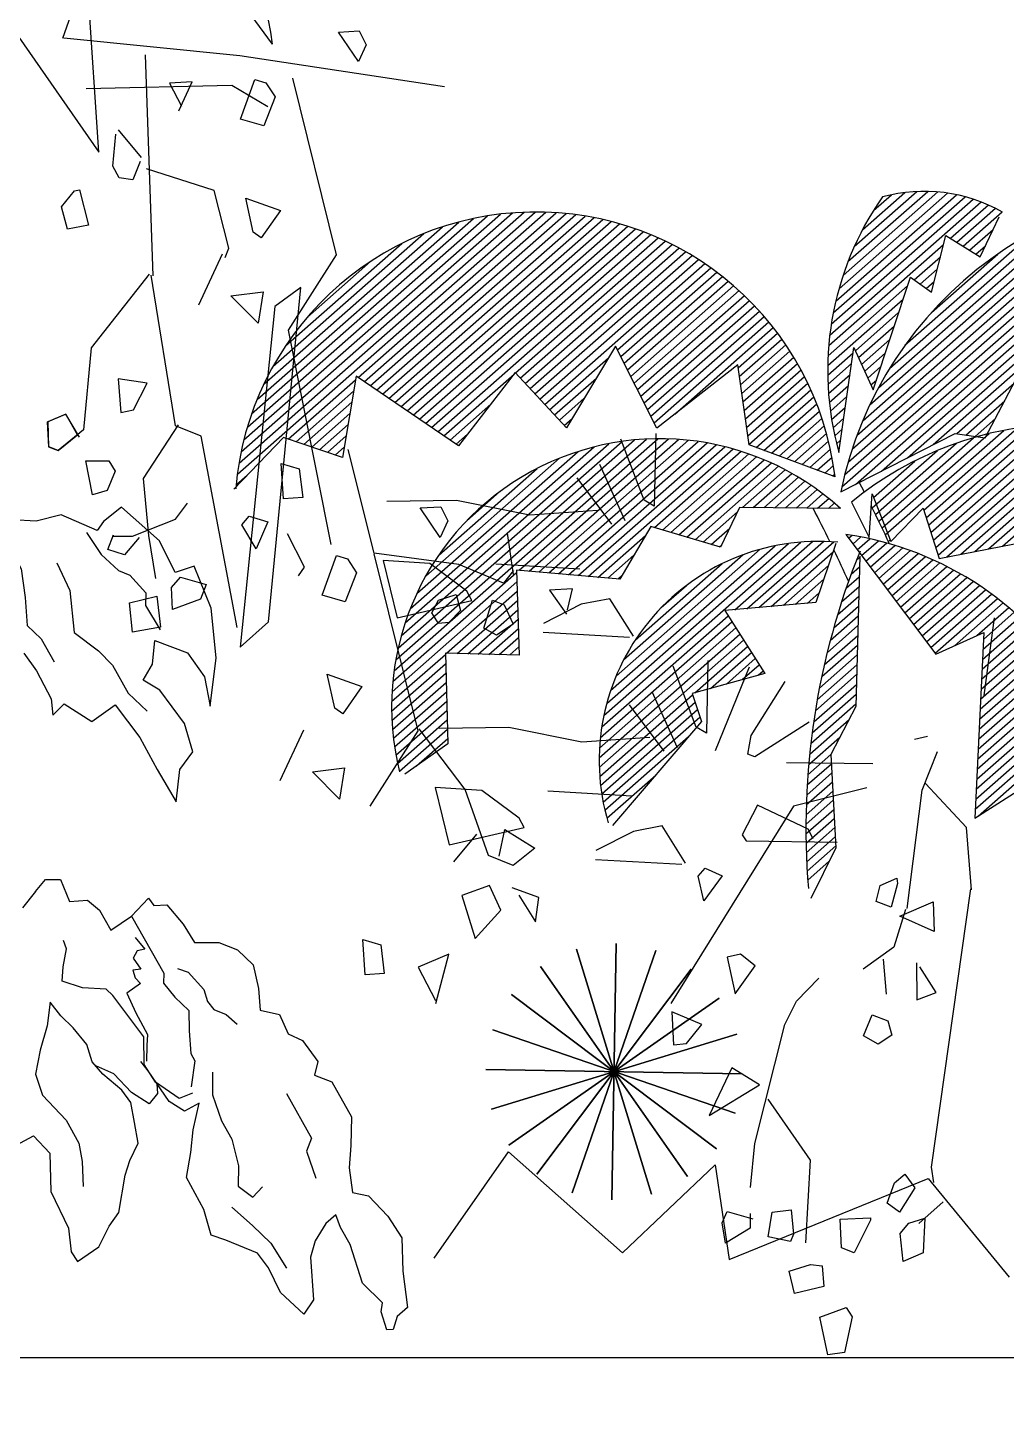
# Model space of a CAD drawing. Header units: millimetres. Extents: x 118878 to 201916, y 10986 to 20993.
# Drawn here: x 184512.9 to 184565.4, y 13839.6 to 13914.4 of the extents above; entities that cross this region are included whole.
import ezdxf

# ---------------------------------------------------------------- set-up
doc = ezdxf.new("R2010")
doc.units = ezdxf.units.MM
doc.header["$LTSCALE"] = 100
for name, color, linetype in [('0-DARPUSH', 213, 'Continuous'), ('3', 3, 'Continuous'), ('HA', 1, 'Continuous'), ('TREE', 83, 'Continuous')]:
    doc.layers.add(name, color=color, linetype=linetype)
doc.styles.add('QCADDimTextStyle', font='txt')
doc.dimstyles.new('QCADDimStyle', dxfattribs={"dimtxt": 20, "dimasz": 10, "dimexe": 0, "dimexo": 0, "dimgap": 5, "dimtad": 0, "dimtoh": 1, "dimdec": 0, "dimzin": 0, "dimdsep": 46, "dimtxsty": 'QCADDimTextStyle', "dimcen": 0.09, "dimclrt": 2, "dimadec": 0, "dimazin": 0, "dimtfac": 1, "dimtdec": 4, "dimtofl": 0, "dimtmove": 2, "dimatfit": 3, "dimfxl": 1, "dimtolj": 1, "dimtzin": 0, "dimarcsym": 0})

# ---------------------------------------------------------------- blocks, each defined once
blk = doc.blocks.new('*X84')
at = {"color": 0}
for p, q in [((8148, 2250.73), (8314.74, 2417.47)), ((8161.07, 2258.49), (8320.67, 2418.1)), ((8174.13, 2266.26), (8326.42, 2418.55)), ((8233.35, 2320.17), (8332, 2418.82)), ((8236.47, 2317.98), (8337.42, 2418.94)), ((8239.58, 2315.8), (8342.7, 2418.91)), ((8242.7, 2313.61), (8347.84, 2418.75)), ((8245.82, 2311.43), (8352.86, 2418.47)), ((8248.94, 2309.24), (8357.77, 2418.07)), ((8252.06, 2307.06), (8362.56, 2417.56)), ((8140.87, 2248.91), (8308.58, 2416.62)), ((8141.96, 2255.3), (8302.19, 2415.53)), ((8143.33, 2261.97), (8295.53, 2414.16)), ((8145.01, 2268.96), (8288.54, 2412.48)), ((8147.08, 2276.33), (8281.16, 2410.41)), ((8255.18, 2304.87), (8367.25, 2416.95)), ((8258.3, 2302.69), (8371.85, 2416.24)), ((8304.16, 2343.25), (8376.35, 2415.44)), ((8305.87, 2339.66), (8380.77, 2414.55)), ((8307.58, 2336.07), (8385.1, 2413.58)), ((8309.29, 2332.47), (8389.35, 2412.53)), ((8311, 2328.88), (8393.52, 2411.4)), ((8312.71, 2325.29), (8397.62, 2410.2)), ((8149.63, 2284.18), (8273.32, 2407.86)), ((8152.77, 2292.63), (8264.87, 2404.72)), ((8356.06, 2363.33), (8401.65, 2408.92)), ((8357.3, 2359.27), (8405.61, 2407.57)), ((8358.55, 2355.21), (8409.5, 2406.16)), ((8359.79, 2351.15), (8413.32, 2404.68)), ((8361.04, 2347.09), (8417.08, 2403.13)), ((8156.74, 2301.89), (8255.6, 2400.75)), ((8161.9, 2312.36), (8245.13, 2395.59)), ((8362.28, 2343.03), (8420.78, 2401.53)), ((8363.52, 2338.97), (8424.41, 2399.86)), ((8364.77, 2334.91), (8427.99, 2398.14)), ((8366.01, 2330.86), (8431.51, 2396.35)), ((8169.15, 2324.91), (8232.58, 2388.34)), ((8367.26, 2326.8), (8434.97, 2394.51)), ((8368.5, 2322.74), (8438.37, 2392.61)), ((8369.74, 2318.68), (8441.72, 2390.66)), ((8370.99, 2314.62), (8445.02, 2388.65)), ((8372.23, 2310.56), (8448.26, 2386.59)), ((8373.48, 2306.5), (8451.45, 2384.47)), ((8374.72, 2302.44), (8454.58, 2382.3)), ((8181.9, 2342.97), (8214.53, 2375.59)), ((8375.96, 2298.38), (8457.67, 2380.09)), ((8377.21, 2294.32), (8460.7, 2377.82)), ((8378.45, 2290.26), (8463.68, 2375.49)), ((8379.7, 2286.2), (8466.61, 2373.12)), ((8380.94, 2282.14), (8469.5, 2370.7)), ((8382.18, 2278.08), (8472.33, 2368.23)), ((8314.42, 2321.69), (8354.56, 2361.83)), ((8427.44, 2318.04), (8475.11, 2365.71)), ((8428.19, 2313.48), (8477.84, 2363.13)), ((8428.93, 2308.92), (8480.52, 2360.51)), ((8316.13, 2318.1), (8352.19, 2354.16)), ((8429.68, 2304.37), (8483.15, 2357.84)), ((8430.43, 2299.81), (8485.74, 2355.12)), ((8431.17, 2295.25), (8488.27, 2352.35)), ((8317.84, 2314.51), (8349.82, 2346.48)), ((8431.92, 2290.7), (8490.75, 2349.53)), ((8432.67, 2286.14), (8493.19, 2346.66)), ((8261.42, 2300.51), (8298.23, 2337.32)), ((8319.55, 2310.91), (8347.45, 2338.81)), ((8433.41, 2281.58), (8495.57, 2343.74)), ((8434.16, 2277.03), (8497.9, 2340.77)), ((8434.91, 2272.47), (8500.18, 2337.75)), ((8321.26, 2307.32), (8345.08, 2331.14)), ((8467.81, 2300.07), (8502.41, 2334.67)), ((8469.29, 2296.25), (8504.59, 2331.55)), ((8264.53, 2298.32), (8293.2, 2326.98)), ((8322.97, 2303.73), (8342.71, 2323.46)), ((8470.78, 2292.43), (8506.72, 2328.37)), ((8472.26, 2288.61), (8508.79, 2325.14)), ((8187.2, 2274.02), (8231.63, 2318.44)), ((8267.65, 2296.14), (8288.17, 2316.65)), ((8324.68, 2300.13), (8340.34, 2315.79)), ((8473.75, 2284.8), (8510.81, 2321.86)), ((8475.23, 2280.98), (8512.78, 2318.52)), ((8476.72, 2277.16), (8514.69, 2315.13)), ((8199.04, 2280.56), (8227.32, 2308.84)), ((8326.39, 2296.54), (8337.97, 2308.12)), ((8383.43, 2274.03), (8422.15, 2312.74)), ((8478.2, 2273.34), (8516.54, 2311.68)), ((8479.68, 2269.52), (8518.34, 2308.17)), ((8270.77, 2293.95), (8283.14, 2306.32)), ((8481.17, 2265.7), (8520.08, 2304.61)), ((8482.65, 2261.88), (8521.76, 2300.99)), ((8203.91, 2280.12), (8223.02, 2299.23)), ((8273.89, 2291.77), (8278.1, 2295.98)), ((8328.1, 2292.95), (8335.6, 2300.44)), ((8384.67, 2269.97), (8413.74, 2299.03)), ((8435.65, 2267.91), (8465.36, 2297.62)), ((8484.14, 2258.06), (8523.38, 2297.3)), ((8513.82, 2282.44), (8524.94, 2293.56)), ((8208.77, 2279.68), (8218.71, 2289.62)), ((8329.81, 2289.35), (8333.23, 2292.77)), ((8436.4, 2263.36), (8462.18, 2289.14)), ((8515.4, 2278.72), (8526.43, 2289.75)), ((8213.63, 2279.23), (8214.41, 2280.02)), ((8385.92, 2265.91), (8405.33, 2285.32)), ((8437.15, 2258.8), (8459, 2280.66)), ((8485.62, 2254.24), (8511.52, 2280.14)), ((8516.98, 2275), (8527.86, 2285.88)), ((8518.56, 2271.27), (8529.22, 2281.93)), ((8387.16, 2261.85), (8396.92, 2271.61)), ((8437.89, 2254.24), (8455.82, 2272.17)), ((8487.11, 2250.42), (8509.64, 2272.95)), ((8520.14, 2267.55), (8530.51, 2277.92)), ((8521.72, 2263.83), (8531.73, 2273.84)), ((8488.59, 2246.6), (8507.76, 2265.77)), ((8523.3, 2260.11), (8532.88, 2269.68)), ((8524.89, 2256.38), (8533.95, 2265.45)), ((8388.4, 2257.79), (8388.51, 2257.9)), ((8438.64, 2249.69), (8452.64, 2263.69)), ((8490.07, 2242.79), (8505.88, 2258.59)), ((8526.47, 2252.66), (8534.94, 2261.14)), ((8439.39, 2245.13), (8449.46, 2255.21)), ((8491.56, 2238.97), (8504, 2251.4)), ((8528.05, 2248.94), (8535.85, 2256.74)), ((8529.63, 2245.22), (8536.67, 2252.26)), ((8440.13, 2240.57), (8446.29, 2246.73)), ((8493.04, 2235.15), (8502.12, 2244.22)), ((8531.21, 2241.49), (8537.4, 2247.68)), ((8532.79, 2237.77), (8538.03, 2243.01)), ((8440.88, 2236.02), (8443.11, 2238.25)), ((8494.53, 2231.33), (8500.24, 2237.04)), ((8534.37, 2234.05), (8538.56, 2238.24)), ((8496.01, 2227.51), (8498.36, 2229.85)), ((8535.95, 2230.33), (8538.98, 2233.36))]:
    blk.add_line(p, q, dxfattribs=at)
blk = doc.blocks.new('*X85')
at = {"color": 0}
for p, q in [((8185.95, 2235.64), (8237.13, 2286.82)), ((8187.43, 2231.82), (8243.48, 2287.87)), ((8188.91, 2228), (8249.57, 2288.66)), ((8190.4, 2224.18), (8255.44, 2289.23)), ((8191.88, 2220.37), (8261.11, 2289.59)), ((8193.37, 2216.55), (8266.6, 2289.78)), ((8197.99, 2215.87), (8271.92, 2289.8)), ((8205.17, 2217.74), (8277.09, 2289.67)), ((8212.34, 2219.61), (8282.13, 2289.4)), ((8219.52, 2221.49), (8287.03, 2289)), ((8226.7, 2223.36), (8291.82, 2288.48)), ((8233.87, 2225.24), (8296.5, 2287.86)), ((8241.05, 2227.11), (8301.06, 2287.12)), ((8248.23, 2228.98), (8305.53, 2286.29)), ((8161.32, 2232.23), (8208.03, 2278.94)), ((8163.23, 2228.83), (8216.02, 2281.63)), ((8165.12, 2225.42), (8223.46, 2283.77)), ((8184.46, 2239.46), (8230.47, 2285.47)), ((8255.41, 2230.86), (8309.91, 2285.36)), ((8259.92, 2230.07), (8314.19, 2284.34)), ((8260.28, 2225.13), (8318.39, 2283.23)), ((8260.64, 2220.18), (8322.5, 2282.04)), ((8261.01, 2215.24), (8326.53, 2280.77)), ((8261.37, 2210.3), (8330.49, 2279.42)), ((8159.4, 2235.61), (8199.31, 2275.52)), ((8261.73, 2205.36), (8334.37, 2278)), ((8262.09, 2200.42), (8338.18, 2276.51)), ((8262.45, 2195.47), (8341.92, 2274.94)), ((8262.81, 2190.53), (8345.59, 2273.31)), ((8263.17, 2185.59), (8349.19, 2271.61)), ((8157.46, 2238.98), (8189.54, 2271.06)), ((8157.71, 2244.52), (8178.04, 2264.86)), ((8263.54, 2180.65), (8352.73, 2269.85)), ((8263.9, 2175.71), (8356.21, 2268.02)), ((8298.88, 2205.39), (8359.62, 2266.13)), ((8299.84, 2201.05), (8362.97, 2264.18)), ((8300.81, 2196.71), (8366.27, 2262.17)), ((8301.77, 2192.37), (8369.5, 2260.1)), ((8302.74, 2188.03), (8372.68, 2257.97)), ((8303.7, 2183.69), (8375.79, 2255.78)), ((8304.66, 2179.35), (8378.85, 2253.54)), ((8305.63, 2175.01), (8381.86, 2251.24)), ((8306.59, 2170.67), (8384.81, 2248.89)), ((8316.98, 2175.76), (8387.7, 2246.48)), ((8324.44, 2177.91), (8390.54, 2244.01)), ((8325.04, 2173.21), (8393.32, 2241.49)), ((8325.65, 2168.52), (8396.05, 2238.91)), ((8326.26, 2163.82), (8398.72, 2236.28)), ((8326.87, 2159.13), (8401.34, 2233.6)), ((8327.48, 2154.43), (8403.9, 2230.86)), ((8328.08, 2149.74), (8406.41, 2228.06)), ((8167, 2222), (8167.88, 2222.88)), ((8328.69, 2145.04), (8408.86, 2225.21)), ((8329.3, 2140.35), (8411.26, 2222.31)), ((8329.91, 2135.65), (8413.6, 2219.35)), ((8330.52, 2130.96), (8415.89, 2216.33)), ((8331.13, 2126.26), (8418.12, 2213.26)), ((8331.73, 2121.57), (8420.29, 2210.13)), ((8332.34, 2116.87), (8422.41, 2206.94)), ((8332.95, 2112.18), (8424.46, 2203.69)), ((8333.56, 2107.48), (8426.46, 2200.38)), ((8335.57, 2104.19), (8428.4, 2197.02)), ((8349.73, 2113.04), (8430.27, 2193.59)), ((8363.88, 2121.9), (8432.08, 2190.1)), ((8378.04, 2130.75), (8433.83, 2186.54)), ((8380.3, 2127.71), (8435.52, 2182.92)), ((8380.83, 2122.94), (8437.13, 2179.24)), ((8381.5, 2118.31), (8438.68, 2175.48)), ((8382.83, 2114.33), (8440.16, 2171.66)), ((8384.16, 2110.35), (8441.56, 2167.76)), ((8385.48, 2106.37), (8442.89, 2163.79)), ((8386.81, 2102.39), (8444.15, 2159.73)), ((8388.13, 2098.42), (8445.32, 2155.6)), ((8389.46, 2094.44), (8446.4, 2151.39)), ((8390.78, 2090.46), (8447.4, 2147.08)), ((8392.11, 2086.48), (8448.31, 2142.69)), ((8393.43, 2082.5), (8449.13, 2138.2)), ((8394.76, 2078.53), (8449.84, 2133.61)), ((8396.08, 2074.55), (8450.44, 2128.91)), ((8399.08, 2072.24), (8450.93, 2124.09)), ((8405.77, 2073.62), (8451.3, 2119.16)), ((8412.45, 2075.01), (8451.54, 2114.09)), ((8419.14, 2076.39), (8451.63, 2108.89)), ((8425.83, 2077.78), (8451.58, 2103.53)), ((8432.52, 2079.16), (8451.35, 2098)), ((8438.55, 2079.9), (8450.94, 2092.29)), ((8439.52, 2075.56), (8450.33, 2086.37)), ((8440.48, 2071.22), (8449.48, 2080.22)), ((8441.44, 2066.88), (8448.37, 2073.8)), ((8442.41, 2062.54), (8446.94, 2067.07)), ((8443.37, 2058.2), (8445.14, 2059.97))]:
    blk.add_line(p, q, dxfattribs=at)
blk = doc.blocks.new('*X89')
at = {"color": 0}
for p, q in [((8024.31, 2121.74), (8121.38, 2218.81)), ((8025.42, 2128.15), (8114.97, 2217.7)), ((8027.05, 2135.08), (8108.03, 2216.06)), ((8029.39, 2142.73), (8100.39, 2213.73)), ((8089.17, 2181.3), (8127.39, 2219.51)), ((8095.42, 2182.24), (8133.06, 2219.88)), ((8101.68, 2183.19), (8138.46, 2219.97)), ((8107.93, 2184.14), (8138.52, 2214.74)), ((8032.79, 2151.43), (8091.68, 2210.32)), ((8114.18, 2185.09), (8136.54, 2207.44)), ((8038.14, 2162.09), (8081.03, 2204.97)), ((8120.43, 2186.04), (8134.55, 2200.15)), ((8050.74, 2179.99), (8063.13, 2192.37)), ((8126.68, 2186.98), (8132.56, 2192.86)), ((8023.61, 2115.73), (8085.83, 2177.95)), ((8023.14, 2104.66), (8090.3, 2171.81)), ((8023.23, 2110.05), (8088.06, 2174.88)), ((8023.29, 2099.5), (8092.53, 2168.74)), ((8023.65, 2094.56), (8094.76, 2165.67)), ((8071.03, 2136.64), (8096.99, 2162.6)), ((8079.14, 2139.45), (8099.22, 2159.53)), ((8087.26, 2142.26), (8101.46, 2156.46)), ((8095.37, 2145.07), (8103.69, 2153.39)), ((8103.49, 2147.88), (8105.92, 2150.31)), ((8024.2, 2089.81), (8069.93, 2135.54)), ((8024.93, 2085.23), (8071.45, 2131.75)), ((8025.81, 2080.81), (8072.96, 2127.96)), ((8026.84, 2076.53), (8074.48, 2124.17)), ((8028, 2072.39), (8069.19, 2113.59)), ((8029.29, 2068.38), (8053.33, 2092.41))]:
    blk.add_line(p, q, dxfattribs=at)
blk = doc.blocks.new('*X90')
at = {"color": 0}
for p, q in [((8148.62, 2203.62), (8152.79, 2207.79)), ((8150.98, 2211.28), (8152.6, 2212.9)), ((8146.5, 2196.2), (8152.97, 2202.67)), ((8142.88, 2181.97), (8153.34, 2192.43)), ((8144.59, 2188.98), (8153.16, 2197.55)), ((8141.34, 2175.13), (8153.53, 2187.32)), ((8138.73, 2161.91), (8153.9, 2177.08)), ((8139.96, 2168.45), (8153.72, 2182.2)), ((8137.64, 2155.52), (8154.09, 2171.96)), ((8136.68, 2149.26), (8154.27, 2166.85)), ((8135.12, 2137.08), (8154.65, 2156.61)), ((8135.84, 2143.11), (8154.46, 2161.73)), ((8134.5, 2131.16), (8154.83, 2151.5)), ((8133.55, 2119.61), (8155.2, 2141.26)), ((8133.98, 2125.34), (8155.02, 2146.38)), ((8133.22, 2113.97), (8155.39, 2136.14)), ((8132.97, 2108.42), (8152.37, 2127.82)), ((8132.8, 2102.95), (8148.13, 2118.28)), ((8132.7, 2092.24), (8144.58, 2104.12)), ((8132.71, 2097.55), (8144.02, 2108.87)), ((8132.76, 2086.99), (8145.14, 2099.37)), ((8132.88, 2081.82), (8145.7, 2094.63)), ((8133.08, 2076.71), (8146.25, 2089.88)), ((8133.34, 2071.66), (8146.81, 2085.14)), ((8133.66, 2066.68), (8147.37, 2080.39)), ((8134.04, 2061.76), (8147.93, 2075.65)), ((8134.47, 2056.89), (8148.49, 2070.9)), ((8134.97, 2052.08), (8149.04, 2066.16)), ((8135.52, 2047.33), (8149.6, 2061.41)), ((8136.12, 2042.63), (8146.72, 2053.23))]:
    blk.add_line(p, q, dxfattribs=at)
blk = doc.blocks.new('*X88')
at = {"color": 0}
for p, q in [((7913.43, 2138.13), (8043.27, 2267.98)), ((7913.97, 2143.98), (8037.42, 2267.43)), ((7914.81, 2150.12), (8031.28, 2266.6)), ((7916, 2156.61), (8024.79, 2265.41)), ((7975.37, 2194.77), (8048.86, 2268.26)), ((7980.54, 2194.64), (8054.23, 2268.33)), ((7985.71, 2194.5), (8059.41, 2268.2)), ((7990.87, 2194.36), (8064.4, 2267.89)), ((7996.04, 2194.23), (8069.24, 2267.43)), ((8001.21, 2194.09), (8073.92, 2266.81)), ((8006.37, 2193.96), (8078.47, 2266.06)), ((8011.54, 2193.82), (8082.9, 2265.18)), ((8044.54, 2221.52), (8087.2, 2264.18)), ((7917.62, 2163.54), (8017.87, 2263.78)), ((7919.8, 2171.02), (8010.38, 2261.61)), ((7922.73, 2179.26), (8002.15, 2258.67)), ((8048.85, 2220.52), (8091.39, 2263.06)), ((8053.16, 2219.53), (8095.47, 2261.84)), ((8057.47, 2218.53), (8099.46, 2260.52)), ((8061.78, 2217.54), (8103.34, 2259.1)), ((8066.09, 2216.55), (8107.13, 2257.59)), ((7926.8, 2188.63), (7992.77, 2254.6)), ((8089.78, 2234.94), (8110.83, 2255.99)), ((8095.38, 2235.23), (8114.45, 2254.3)), ((8100.98, 2235.53), (8117.98, 2252.53)), ((8106.58, 2235.82), (8121.43, 2250.67)), ((7932.95, 2200.08), (7981.32, 2248.45)), ((8112.17, 2236.12), (8124.8, 2248.74)), ((8117.77, 2236.41), (8128.09, 2246.73)), ((8123.37, 2236.71), (8131.3, 2244.64)), ((8128.97, 2237), (8134.44, 2242.48)), ((7946.25, 2218.68), (7962.72, 2235.16)), ((8134.57, 2237.3), (8137.51, 2240.24)), ((8140.17, 2237.59), (8140.5, 2237.93)), ((8070.39, 2215.55), (8087.31, 2232.46)), ((8074.7, 2214.56), (8083.77, 2223.63)), ((8016.71, 2193.68), (8040.05, 2217.02)), ((8079.01, 2213.56), (8080.24, 2214.79)), ((8021.88, 2193.55), (8034.75, 2206.42)), ((7913.14, 2132.54), (7974.05, 2193.45)), ((8027.04, 2193.41), (8029.45, 2195.82)), ((7913.07, 2127.17), (7974.52, 2188.62)), ((7940.27, 2149.07), (7974.99, 2183.78)), ((7945.78, 2149.27), (7975.45, 2178.95)), ((7951.29, 2149.48), (7975.92, 2174.11)), ((7956.79, 2149.68), (7976.39, 2169.27)), ((7962.3, 2149.88), (7976.86, 2164.44)), ((7967.81, 2150.09), (7977.32, 2159.6)), ((7913.2, 2122), (7939.67, 2148.46)), ((7973.32, 2150.29), (7977.79, 2154.77)), ((7913.51, 2117), (7940.11, 2143.6)), ((7913.98, 2112.17), (7940.55, 2138.74)), ((7914.59, 2107.48), (7940.99, 2133.88)), ((7915.35, 2102.93), (7941.44, 2129.02)), ((7916.23, 2098.51), (7941.88, 2124.16)), ((7917.23, 2094.2), (7942.32, 2119.29)), ((7918.34, 2090.01), (7942.76, 2114.43)), ((7919.56, 2085.93), (7943.2, 2109.57)), ((7928.23, 2089.3), (7943.64, 2104.71))]:
    blk.add_line(p, q, dxfattribs=at)
blk = doc.blocks.new('*X86')
at = {"color": 0}
for p, q in [((8146.14, 2222.35), (8147.76, 2223.97)), ((8148.59, 2219.5), (8152.53, 2223.44)), ((8151.03, 2216.64), (8157.18, 2222.79)), ((8153.48, 2213.78), (8161.72, 2222.02)), ((8155.93, 2210.93), (8166.15, 2221.15)), ((8158.38, 2208.07), (8170.48, 2220.18)), ((8160.82, 2205.22), (8174.72, 2219.11)), ((8163.27, 2202.36), (8178.86, 2217.95)), ((8165.72, 2199.5), (8182.92, 2216.71)), ((8168.16, 2196.65), (8186.89, 2215.38)), ((8170.61, 2193.79), (8190.78, 2213.96)), ((8173.06, 2190.93), (8194.6, 2212.47)), ((8175.5, 2188.08), (8198.33, 2210.91)), ((8177.95, 2185.22), (8202, 2209.27)), ((8180.4, 2182.36), (8205.59, 2207.56)), ((8182.84, 2179.51), (8209.11, 2205.78)), ((8185.29, 2176.65), (8212.57, 2203.93)), ((8187.74, 2173.79), (8215.96, 2202.01)), ((8190.18, 2170.94), (8219.28, 2200.03)), ((8192.63, 2168.08), (8222.53, 2197.98)), ((8195.08, 2165.22), (8225.73, 2195.88)), ((8204.97, 2169.81), (8228.86, 2193.7)), ((8216.25, 2175.79), (8231.93, 2191.47)), ((8219.81, 2174.05), (8234.94, 2189.18)), ((8219.89, 2168.82), (8237.89, 2186.82)), ((8219.97, 2163.6), (8240.77, 2184.41)), ((8220.04, 2158.37), (8243.6, 2181.93)), ((8220.12, 2153.14), (8246.37, 2179.4)), ((8220.2, 2147.92), (8249.08, 2176.8)), ((8220.27, 2142.69), (8251.73, 2174.15)), ((8220.35, 2137.46), (8254.32, 2171.44)), ((8220.43, 2132.24), (8256.86, 2168.67)), ((8220.5, 2127.01), (8259.33, 2165.84)), ((8220.58, 2121.78), (8261.74, 2162.94)), ((8220.66, 2116.56), (8264.09, 2159.99)), ((8220.73, 2111.33), (8266.39, 2156.98)), ((8220.81, 2106.11), (8268.62, 2153.91)), ((8220.89, 2100.88), (8270.79, 2150.78)), ((8220.96, 2095.65), (8272.89, 2147.58)), ((8221.04, 2090.43), (8274.94, 2144.32)), ((8221.12, 2085.2), (8276.91, 2141)), ((8222.8, 2081.58), (8278.83, 2137.61)), ((8242.99, 2096.47), (8280.67, 2134.15)), ((8248.66, 2096.83), (8282.45, 2130.62)), ((8249.09, 2091.96), (8284.16, 2127.03)), ((8249.51, 2087.08), (8285.8, 2123.36)), ((8249.94, 2082.2), (8287.36, 2119.62)), ((8250.37, 2077.33), (8288.85, 2115.8)), ((8250.8, 2072.45), (8290.25, 2111.91)), ((8251.22, 2067.58), (8291.58, 2107.93)), ((8251.65, 2062.7), (8292.83, 2103.87)), ((8252.08, 2057.82), (8293.98, 2099.72)), ((8252.51, 2052.95), (8295.04, 2095.49)), ((8252.93, 2048.07), (8296.01, 2091.15)), ((8253.36, 2043.2), (8296.88, 2086.71)), ((8278.37, 2062.9), (8297.64, 2082.17)), ((8278.53, 2057.76), (8298.29, 2077.51)), ((8278.69, 2052.61), (8298.81, 2072.74)), ((8278.85, 2047.47), (8299.21, 2067.83)), ((8253.79, 2038.32), (8278.01, 2062.54)), ((8279, 2042.32), (8299.47, 2062.79)), ((8279.16, 2037.18), (8299.57, 2057.59)), ((8254.22, 2033.44), (8272.36, 2051.58)), ((8279.32, 2032.03), (8299.52, 2052.23)), ((8279.48, 2026.89), (8299.28, 2046.68)), ((8254.64, 2028.57), (8266.71, 2040.63)), ((8279.64, 2021.74), (8298.83, 2040.94)), ((8279.8, 2016.6), (8298.16, 2034.96)), ((8255.07, 2023.69), (8261.06, 2029.68)), ((8279.95, 2011.45), (8297.23, 2028.73)), ((8280.11, 2006.31), (8295.99, 2022.18)), ((8280.27, 2001.16), (8294.39, 2015.28)), ((8280.43, 1996.02), (8292.34, 2007.92)), ((8280.59, 1990.87), (8287.12, 1997.4)), ((8280.74, 1985.73), (8285.64, 1990.63)), ((8280.9, 1980.58), (8284.17, 1983.85)), ((8281.06, 1975.44), (8282.7, 1977.08)), ((8281.22, 1970.29), (8281.23, 1970.3))]:
    blk.add_line(p, q, dxfattribs=at)
blk = doc.blocks.new('*X91')
at = {"color": 0}
for p, q in [((8130.02, 2333.51), (8199.94, 2403.43)), ((8130.68, 2339.48), (8195.62, 2404.41)), ((8131.62, 2345.71), (8191.09, 2405.19)), ((8132.88, 2352.28), (8186.33, 2405.73)), ((8134.53, 2359.23), (8181.3, 2406.01)), ((8136.67, 2366.68), (8175.95, 2405.96)), ((8139.46, 2374.77), (8170.22, 2405.54)), ((8143.14, 2383.76), (8164, 2404.62)), ((8148.26, 2394.17), (8157.11, 2403.03)), ((8129.6, 2327.79), (8204.07, 2402.26)), ((8189.38, 2382.26), (8208.03, 2400.92)), ((8192.82, 2380.41), (8211.83, 2399.41)), ((8196.27, 2378.55), (8215.48, 2397.76)), ((8199.72, 2376.69), (8211.36, 2388.34)), ((8129.4, 2322.28), (8185.98, 2378.87)), ((8203.16, 2374.83), (8207.83, 2379.5)), ((8171.83, 2359.41), (8184.74, 2372.32)), ((8175.09, 2357.37), (8183.49, 2365.77)), ((8178.35, 2355.33), (8182.24, 2359.22)), ((8129.38, 2316.96), (8168.53, 2356.11)), ((8129.53, 2311.81), (8166.65, 2348.93)), ((8143.46, 2320.44), (8164.77, 2341.74)), ((8145.31, 2316.98), (8162.89, 2334.56)), ((8147.15, 2313.52), (8161.01, 2327.38)), ((8129.84, 2306.81), (8142.36, 2319.33)), ((8149, 2310.06), (8159.13, 2320.19)), ((8130.29, 2301.96), (8141.9, 2313.58)), ((8150.84, 2306.6), (8157.25, 2313.01)), ((8130.87, 2297.24), (8141.45, 2307.82)), ((8131.58, 2292.64), (8141, 2302.06)), ((8152.68, 2303.14), (8155.37, 2305.83)), ((8132.4, 2288.16), (8140.54, 2296.3)), ((8133.33, 2283.79), (8140.09, 2290.55)), ((8134.37, 2279.53), (8139.63, 2284.79)), ((8135.5, 2275.36), (8139.18, 2279.03)), ((8136.73, 2271.28), (8138.72, 2273.27)), ((8138.05, 2267.29), (8138.27, 2267.52))]:
    blk.add_line(p, q, dxfattribs=at)
blk = doc.blocks.new('*X87')
at = {"color": 0}
for p, q in [((7825.24, 2235.56), (7971.95, 2382.27)), ((7825.73, 2241.35), (7966.16, 2381.79)), ((7826.47, 2247.39), (7960.12, 2381.04)), ((7884.97, 2289.99), (7977.52, 2382.54)), ((7888.31, 2288.02), (7982.9, 2382.61)), ((7891.64, 2286.05), (7988.09, 2382.51)), ((7894.98, 2284.09), (7993.13, 2382.24)), ((7898.31, 2282.12), (7998.02, 2381.82)), ((7901.65, 2280.15), (8002.77, 2381.27)), ((7827.5, 2253.73), (7953.78, 2380.01)), ((7828.88, 2260.42), (7947.1, 2378.63)), ((7830.69, 2267.53), (7939.99, 2376.82)), ((7833.03, 2275.17), (7932.34, 2374.48)), ((7904.98, 2278.18), (8007.4, 2380.6)), ((7908.32, 2276.21), (8011.91, 2379.8)), ((7911.65, 2274.24), (8016.3, 2378.89)), ((7914.99, 2272.28), (8020.59, 2377.88)), ((7918.32, 2270.31), (8024.78, 2376.77)), ((7921.66, 2268.34), (8028.88, 2375.56)), ((7924.99, 2266.37), (8032.88, 2374.26)), ((7836.1, 2283.54), (7923.97, 2371.41)), ((7840.22, 2292.97), (7914.54, 2367.29)), ((7928.33, 2264.4), (8036.8, 2372.87)), ((7966.9, 2297.67), (8040.63, 2371.4)), ((7969.62, 2295.09), (8044.38, 2369.85)), ((7972.34, 2292.5), (8048.05, 2368.21)), ((7975.05, 2289.92), (8051.64, 2366.5)), ((7846.14, 2304.19), (7903.32, 2361.37)), ((7977.77, 2287.33), (8055.16, 2364.72)), ((7980.49, 2284.75), (8058.61, 2362.87)), ((7983.21, 2282.16), (8061.99, 2360.94)), ((8019.36, 2313.01), (8065.29, 2358.94)), ((8021.32, 2309.67), (8068.53, 2356.88)), ((8023.28, 2306.32), (8071.7, 2354.74)), ((8025.24, 2302.98), (8074.81, 2352.54)), ((7856.58, 2319.94), (7887.57, 2350.93)), ((8027.2, 2299.64), (8077.84, 2350.28)), ((8029.16, 2296.29), (8080.82, 2347.95)), ((8031.12, 2292.95), (8083.73, 2345.56)), ((8033.08, 2289.6), (8086.57, 2343.1)), ((8035.04, 2286.26), (8089.35, 2340.58)), ((8037, 2282.91), (8092.07, 2337.99)), ((8038.96, 2279.57), (8094.73, 2335.34)), ((8040.91, 2276.23), (8097.32, 2332.63)), ((8051.35, 2281.36), (8099.85, 2329.86)), ((8082.89, 2307.59), (8102.32, 2327.02)), ((8083.79, 2303.2), (8104.72, 2324.12)), ((8084.7, 2298.8), (8107.05, 2321.15)), ((8085.61, 2294.41), (8109.33, 2318.12)), ((7985.93, 2279.58), (8014.95, 2308.6)), ((8086.52, 2290.01), (8111.53, 2315.03)), ((8087.43, 2285.62), (8113.67, 2311.86)), ((8088.34, 2281.22), (8115.75, 2308.63)), ((8089.25, 2276.83), (8117.75, 2305.34)), ((8090.15, 2272.43), (8119.69, 2301.97)), ((7931.66, 2262.44), (7966.26, 2297.03)), ((7988.65, 2276.99), (8009.3, 2297.65)), ((8091.06, 2268.04), (8121.55, 2298.53)), ((8094.94, 2266.61), (8123.35, 2295.02)), ((7850.62, 2255.64), (7883.68, 2288.7)), ((7991.37, 2274.41), (8003.65, 2286.69)), ((8099.02, 2265.38), (8125.06, 2291.43)), ((8103.09, 2264.16), (8126.7, 2287.77)), ((7854.78, 2254.5), (7883.09, 2282.8)), ((7935, 2260.47), (7955.08, 2280.55)), ((8107.17, 2262.94), (8128.27, 2284.03)), ((8111.25, 2261.71), (8129.75, 2280.21)), ((7858.95, 2253.36), (7882.5, 2276.91)), ((7994.09, 2271.82), (7998, 2275.74)), ((8115.33, 2260.49), (8131.15, 2276.3)), ((8119.41, 2259.26), (8132.46, 2272.31)), ((7863.12, 2252.22), (7881.91, 2271.02)), ((7867.28, 2251.09), (7881.32, 2265.13)), ((8123.49, 2258.04), (8133.68, 2268.23)), ((7871.45, 2249.95), (7880.73, 2259.24)), ((7938.33, 2258.5), (7943.91, 2264.08)), ((8127.57, 2256.81), (8134.8, 2264.05)), ((8131.65, 2255.59), (8135.83, 2259.77)), ((7875.62, 2248.81), (7880.15, 2253.34)), ((8135.72, 2254.36), (8136.75, 2255.39)), ((7824.97, 2229.99), (7830.35, 2235.36))]:
    blk.add_line(p, q, dxfattribs=at)
blk = doc.blocks.new('A$C500044CD')
at = {"layer": 'TREE'}
for p, q in [((2.9928, 0.94521), (2.976, 1.07441)), ((3.09722, 1.01972), (3.06634, 1.05692)), ((2.9216, 1.03481), (2.9928, 0.94521)), ((3.54855, 0.91472), (3.55884, 0.94046)), ((3.51939, 0.89069), (3.52625, 0.92673)), ((3.52625, 0.92673), (3.54855, 0.91472)), ((3.4868, 0.82718), (3.50567, 0.89927)), ((3.50567, 0.89927), (3.51939, 0.89069)), ((3.46784, 0.78658), (3.47308, 0.85293)), ((3.47308, 0.85293), (3.4868, 0.82718)), ((3.55884, 0.80144), (3.58113, 0.85121)), ((3.32386, 0.84435), (3.29642, 0.79114)), ((3.35302, 0.79457), (3.32386, 0.84435)), ((3.40104, 0.83748), (3.35302, 0.79457)), ((3.41133, 0.78771), (3.40104, 0.83748)), ((3.26211, 0.82375), (3.22953, 0.77569)), ((3.29642, 0.79114), (3.26211, 0.82375)), ((3.16263, 0.81517), (3.15749, 0.76368)), ((3.22953, 0.77569), (3.16263, 0.81517)), ((3.47057, 0.76192), (3.53997, 0.80316)), ((3.53997, 0.80316), (3.55884, 0.80144)), ((3.46641, 0.77118), (3.41133, 0.78771)), ((3.11975, 0.77398), (3.0906, 0.73965)), ((3.15749, 0.76368), (3.11975, 0.77398)), ((3.49023, 0.7345), (3.49023, 0.76196)), ((3.49023, 0.76196), (3.50395, 0.73279)), ((3.47104, 0.75156), (3.4079, 0.74823)), ((3.4645, 0.75682), (3.46422, 0.75673)), ((3.47768, 0.75604), (3.49023, 0.7345)), ((3.50395, 0.73279), (3.52282, 0.7551)), ((3.52282, 0.7551), (3.53482, 0.72421)), ((3.4079, 0.74823), (3.39761, 0.72249)), ((3.53482, 0.72421), (3.61372, 0.7448)), ((3.47541, 0.7355), (3.53654, 0.66413)), ((3.35302, 0.73279), (3.33587, 0.69846)), ((3.39761, 0.72249), (3.35302, 0.73279)), ((3.46965, 0.72935), (3.45936, 0.6916)), ((3.48508, 0.72249), (3.48852, 0.62809)), ((3.27069, 0.70018), (3.27583, 0.64697)), ((3.33587, 0.69846), (3.27069, 0.70018)), ((3.45936, 0.6916), (3.40276, 0.68301)), ((3.40276, 0.68301), (3.4302, 0.64526)), ((3.53654, 0.66413), (3.5657, 0.67958)), ((3.5657, 0.67958), (3.56741, 0.56287)), ((3.27583, 0.64697), (3.22953, 0.64526)), ((3.22953, 0.64526), (3.23467, 0.58862)), ((3.4302, 0.64526), (3.38561, 0.62981)), ((3.38561, 0.62981), (3.39247, 0.61265)), ((3.48852, 0.62809), (3.47479, 0.5972)), ((3.39247, 0.61265), (3.34101, 0.54399)), ((3.47479, 0.5972), (3.48165, 0.53884)), ((3.23467, 0.58862), (3.20894, 0.56802)), ((3.56741, 0.56287), (3.6, 0.5869)), ((3.48165, 0.53884), (3.46793, 0.50623)), ((3.38003, 0.31466), (3.32331, 0.46523)), ((3.32331, 0.46523), (3.38003, 0.31466)), ((3.33037, 0.31237), (3.37298, 0.46753)), ((3.37298, 0.46753), (3.33037, 0.31237)), ((3.35538, 0.30958), (3.34797, 0.47031)), ((3.34797, 0.47031), (3.35538, 0.30958)), ((3.30744, 0.32275), (3.39591, 0.45714)), ((3.39591, 0.45714), (3.30744, 0.32275)), ((3.30144, 0.45279), (3.40191, 0.32711)), ((3.40191, 0.32711), (3.30144, 0.45279)), ((3.28884, 0.33971), (3.41451, 0.44019)), ((3.41451, 0.44019), (3.28884, 0.33971)), ((3.28448, 0.43419), (3.41887, 0.34571)), ((3.41887, 0.34571), (3.28448, 0.43419)), ((3.2741, 0.41126), (3.42925, 0.36864)), ((3.42925, 0.36864), (3.2741, 0.41126)), ((3.27639, 0.36159), (3.42696, 0.41831)), ((3.42696, 0.41831), (3.27639, 0.36159)), ((3.27131, 0.38624), (3.43204, 0.39365)), ((3.43204, 0.39365), (3.27131, 0.38624)), ((3.24646, 0.26603), (3.28888, 0.33549)), ((3.28888, 0.33549), (3.36423, 0.27684)), ((3.36423, 0.27684), (3.41866, 0.33549)), ((3.41866, 0.33549), (3.43122, 0.27684)), ((3.43122, 0.27684), (3.55262, 0.33549)), ((3.55262, 0.33549), (3.60705, 0.27684))]:
    blk.add_line(p, q, dxfattribs=at)
at = {"layer": 'TREE', "linetype": 'Continuous'}
for p, q in [((2.97151, 1.03618), (2.96549, 1.01504)), ((3.13803, 1.03003), (3.15089, 1.03156)), ((3.15089, 1.03156), (3.15592, 1.02316)), ((3.1517, 1.01226), (3.13803, 1.03003)), ((3.15592, 1.02316), (3.1517, 1.01226)), ((3.15592, 1.02316), (3.15592, 1.02316)), ((3.07717, 1.01122), (2.96635, 1.01535)), ((3.01803, 1.00804), (3.03148, 0.86992)), ((3.20664, 0.99982), (3.07717, 1.01122)), ((3.08014, 0.97149), (3.08761, 0.99694)), ((3.08761, 0.99694), (3.09462, 0.99533)), ((3.14558, 0.89042), (3.11119, 0.99942)), ((3.07332, 0.99235), (2.98228, 0.98437)), ((3.04835, 0.99307), (3.03428, 0.9914)), ((3.03428, 0.9914), (3.04264, 0.9774)), ((3.04116, 0.97429), (3.04835, 0.99307)), ((3.09669, 0.98035), (3.07332, 0.99235)), ((3.09462, 0.99533), (3.10092, 0.98695)), ((3.10092, 0.98695), (3.09495, 0.96837)), ((3.10092, 0.98695), (3.10092, 0.98695)), ((3.09495, 0.96837), (3.08014, 0.97149)), ((3.00218, 0.93705), (3.00271, 0.95729)), ((3.01978, 0.94363), (3.00428, 0.96017)), ((3.00646, 0.92995), (3.00218, 0.93705)), ((3.01893, 0.94102), (3.01516, 0.92926)), ((3.06658, 0.92583), (3.02328, 0.93665)), ((3.01516, 0.92926), (3.00646, 0.92995)), ((2.97159, 0.90967), (2.97916, 0.92018)), ((2.97916, 0.92018), (2.98219, 0.9209)), ((2.98219, 0.9209), (2.98925, 0.89916)), ((3.07791, 0.8904), (3.06658, 0.92583)), ((3.08655, 0.92225), (3.1087, 0.91588)), ((3.09254, 0.90137), (3.08655, 0.92225)), ((2.97615, 0.89576), (2.97159, 0.90967)), ((3.1087, 0.91588), (3.09787, 0.89809)), ((3.1087, 0.91588), (3.1087, 0.91588)), ((3.09787, 0.89809), (3.09254, 0.90137)), ((2.98925, 0.89916), (2.97615, 0.89576)), ((2.97615, 0.89576), (2.97615, 0.89576)), ((3.06139, 0.85375), (3.07418, 0.88646)), ((3.07595, 0.88429), (3.07791, 0.8904)), ((3.11863, 0.84131), (3.14558, 0.89042)), ((3.02923, 0.87081), (2.99565, 0.82247)), ((3.05157, 0.77687), (3.03037, 0.87028)), ((3.12463, 0.86851), (3.10908, 0.85566)), ((3.11761, 0.65785), (3.12463, 0.86851)), ((3.08109, 0.86051), (3.10112, 0.8643)), ((3.09925, 0.84455), (3.08109, 0.86051)), ((3.10112, 0.8643), (3.09925, 0.84455)), ((3.10112, 0.8643), (3.10112, 0.8643)), ((3.10908, 0.85566), (3.10087, 0.64101)), ((3.15384, 0.7088), (3.11863, 0.84131)), ((2.99565, 0.82247), (2.9943, 0.7708)), ((3.01396, 0.8041), (3.01683, 0.78309)), ((3.03229, 0.80248), (3.01396, 0.8041)), ((3.02473, 0.78534), (3.03229, 0.80248)), ((3.34785, 0.74899), (3.33094, 0.78627)), ((3.35247, 0.79112), (3.35441, 0.74562)), ((2.97144, 0.77449), (2.98231, 0.77981)), ((2.98249, 0.77987), (2.97147, 0.77446)), ((2.98231, 0.77981), (2.99182, 0.76597)), ((2.99063, 0.76737), (2.98249, 0.77987)), ((3.01683, 0.78309), (3.02473, 0.78534)), ((3.02473, 0.78534), (3.02473, 0.78534)), ((3.0337, 0.7427), (3.05345, 0.77779)), ((2.97308, 0.75886), (2.97144, 0.77449)), ((2.97147, 0.77446), (2.97302, 0.75888)), ((2.9943, 0.7708), (2.97911, 0.75693)), ((3.06799, 0.77159), (3.05157, 0.77687)), ((3.09819, 0.65305), (3.06799, 0.77159)), ((3.18096, 0.7051), (3.16064, 0.76907)), ((3.33688, 0.73529), (3.31872, 0.76947)), ((2.97912, 0.75692), (2.99063, 0.76737)), ((2.99063, 0.76737), (2.99063, 0.76737)), ((3.32867, 0.73265), (3.30517, 0.76032)), ((2.97302, 0.75888), (2.97912, 0.75692)), ((2.97911, 0.75693), (2.97308, 0.75886)), ((2.99696, 0.75144), (3.01138, 0.75241)), ((3.00241, 0.73053), (2.99696, 0.75144)), ((3.01138, 0.75241), (3.01138, 0.75241)), ((3.01138, 0.75241), (3.01576, 0.74622)), ((3.11923, 0.75758), (3.13077, 0.75493)), ((3.12215, 0.73551), (3.11923, 0.75758)), ((3.13077, 0.75493), (3.13077, 0.75493)), ((3.13077, 0.75493), (3.13411, 0.73718)), ((3.01576, 0.74622), (3.0115, 0.73367)), ((3.03931, 0.70718), (3.0337, 0.7427)), ((3.35441, 0.74562), (3.34785, 0.74899)), ((3.13411, 0.73718), (3.12215, 0.73551)), ((3.23052, 0.74141), (3.18694, 0.73791)), ((3.20794, 0.73521), (3.2208, 0.73674)), ((3.22162, 0.71744), (3.20794, 0.73521)), ((3.2208, 0.73674), (3.22584, 0.72834)), ((3.27684, 0.7351), (3.23052, 0.74141)), ((3.31907, 0.74066), (3.27684, 0.7351)), ((3.0115, 0.73367), (3.00241, 0.73053)), ((3.05526, 0.71842), (3.06222, 0.72894)), ((3.22584, 0.72834), (3.22162, 0.71744)), ((3.22584, 0.72834), (3.22584, 0.72834)), ((3.02899, 0.70613), (3.05526, 0.71842)), ((3.09711, 0.71753), (3.10131, 0.72325)), ((3.09711, 0.71753), (3.09711, 0.71753)), ((3.107, 0.70305), (3.09711, 0.71753)), ((3.10131, 0.72325), (3.11312, 0.72041)), ((3.11312, 0.72041), (3.107, 0.70305)), ((3.26339, 0.72299), (3.26883, 0.69723)), ((3.13805, 0.69355), (3.12594, 0.71384)), ((3.01415, 0.69691), (3.01717, 0.70628)), ((3.01626, 0.7054), (3.02899, 0.70613)), ((3.03327, 0.70568), (3.02486, 0.69418)), ((3.04533, 0.68055), (3.03931, 0.70718)), ((3.15005, 0.67667), (3.15752, 0.70212)), ((3.15752, 0.70212), (3.16453, 0.70051)), ((3.16453, 0.70051), (3.17083, 0.69213)), ((3.23444, 0.70142), (3.18096, 0.7051)), ((3.21549, 0.5956), (3.1811, 0.7046)), ((3.18686, 0.70094), (3.19788, 0.6656)), ((3.2162, 0.70081), (3.18686, 0.70094)), ((3.24053, 0.68503), (3.2162, 0.70081)), ((3.26306, 0.69136), (3.23444, 0.70142)), ((3.3103, 0.70322), (3.25751, 0.70311)), ((3.26887, 0.69969), (3.26306, 0.69136)), ((3.02486, 0.69418), (3.01415, 0.69691)), ((3.13449, 0.68781), (3.13805, 0.69355)), ((3.17083, 0.69213), (3.16486, 0.67355)), ((3.17083, 0.69213), (3.17083, 0.69213)), ((3.30655, 0.69056), (3.29218, 0.68896)), ((3.30429, 0.67737), (3.30655, 0.69056)), ((3.0556, 0.67555), (3.0608, 0.68247)), ((3.0608, 0.68247), (3.0608, 0.68247)), ((3.0608, 0.68247), (3.07718, 0.67885)), ((3.22313, 0.6783), (3.23404, 0.68238)), ((3.23404, 0.68238), (3.23738, 0.67272)), ((3.24053, 0.68503), (3.24053, 0.68503)), ((3.24403, 0.67941), (3.24053, 0.68503)), ((3.29218, 0.68896), (3.30389, 0.67447)), ((3.33034, 0.68585), (3.31263, 0.68128)), ((3.34651, 0.66336), (3.33034, 0.68585)), ((3.57161, 0.6892), (3.5682, 0.64008)), ((3.05696, 0.66184), (3.0556, 0.67555)), ((3.07718, 0.67885), (3.07416, 0.66942)), ((3.16486, 0.67355), (3.15005, 0.67667)), ((3.19788, 0.6656), (3.24403, 0.67941)), ((3.21953, 0.67002), (3.22313, 0.6783)), ((3.23738, 0.67272), (3.23056, 0.66458)), ((3.25263, 0.66245), (3.25685, 0.68027)), ((3.25685, 0.68027), (3.26443, 0.67784)), ((3.26443, 0.67784), (3.27091, 0.66619)), ((3.31263, 0.68128), (3.28983, 0.66776)), ((3.02982, 0.66422), (3.04665, 0.66952)), ((3.02982, 0.66422), (3.02982, 0.66422)), ((3.03284, 0.64605), (3.02982, 0.66422)), ((3.04665, 0.66952), (3.05027, 0.65027)), ((3.07416, 0.66942), (3.05696, 0.66184)), ((3.21953, 0.67002), (3.21953, 0.67002)), ((3.22409, 0.66358), (3.21953, 0.67002)), ((3.23056, 0.66458), (3.22409, 0.66358)), ((3.27091, 0.66619), (3.26082, 0.65853)), ((3.27091, 0.66619), (3.27091, 0.66619)), ((3.10087, 0.64101), (3.11761, 0.65785)), ((3.11761, 0.65785), (3.11761, 0.65785)), ((3.26082, 0.65853), (3.25263, 0.66245)), ((3.3442, 0.66247), (3.28992, 0.66203)), ((3.05027, 0.65027), (3.03284, 0.64605)), ((3.39415, 0.65101), (3.39609, 0.6055)), ((3.42015, 0.64855), (3.4023, 0.5948)), ((3.38953, 0.60888), (3.37262, 0.64616)), ((3.42427, 0.60584), (3.44336, 0.64103)), ((3.37856, 0.59517), (3.3604, 0.62936)), ((3.15646, 0.62743), (3.17861, 0.62106)), ((3.16246, 0.60655), (3.15646, 0.62743)), ((3.17861, 0.62106), (3.16778, 0.60327)), ((3.17861, 0.62106), (3.17861, 0.62106)), ((3.37034, 0.59253), (3.34685, 0.6202)), ((3.45994, 0.61646), (3.42726, 0.59271)), ((3.53457, 0.61227), (3.52665, 0.60973)), ((3.16778, 0.60327), (3.16246, 0.60655)), ((3.39609, 0.6055), (3.38953, 0.60888)), ((3.42279, 0.59398), (3.42427, 0.60584)), ((3.53341, 0.57846), (3.54137, 0.60322)), ((3.18855, 0.54649), (3.21549, 0.5956)), ((3.24734, 0.56076), (3.21604, 0.59691)), ((3.2722, 0.60129), (3.22862, 0.59779)), ((3.31851, 0.59499), (3.2722, 0.60129)), ((3.36075, 0.60054), (3.31851, 0.59499)), ((3.1313, 0.55893), (3.14409, 0.59164)), ((3.42726, 0.59271), (3.42279, 0.59398)), ((3.50139, 0.59291), (3.44737, 0.59006)), ((3.4986, 0.57761), (3.45342, 0.56337)), ((3.52865, 0.50379), (3.53341, 0.57846)), ((3.56252, 0.55667), (3.53523, 0.5827)), ((3.151, 0.56569), (3.17103, 0.56948)), ((3.17103, 0.56948), (3.16916, 0.54973)), ((3.17103, 0.56948), (3.17103, 0.56948)), ((3.16916, 0.54973), (3.151, 0.56569)), ((3.22853, 0.56083), (3.23956, 0.52549)), ((3.25788, 0.5607), (3.22853, 0.56083)), ((3.26461, 0.52032), (3.24734, 0.56076)), ((3.28221, 0.54492), (3.25788, 0.5607)), ((3.35198, 0.56311), (3.29919, 0.56299)), ((3.45342, 0.56337), (3.38458, 0.43482)), ((3.431, 0.56239), (3.42255, 0.54322)), ((3.46347, 0.54943), (3.431, 0.56239)), ((3.56817, 0.51795), (3.56252, 0.55667)), ((3.28221, 0.54492), (3.28221, 0.54492)), ((3.28571, 0.5393), (3.28221, 0.54492)), ((3.37202, 0.54574), (3.3543, 0.54117)), ((3.38819, 0.52324), (3.37202, 0.54574)), ((3.42255, 0.54322), (3.42519, 0.53962)), ((3.42519, 0.53962), (3.48219, 0.54253)), ((3.4671, 0.54358), (3.46347, 0.54943)), ((3.23956, 0.52549), (3.28571, 0.5393)), ((3.25629, 0.53319), (3.24299, 0.51505)), ((3.27127, 0.52039), (3.27373, 0.53728)), ((3.27373, 0.53728), (3.29329, 0.52671)), ((3.3543, 0.54117), (3.33151, 0.52765)), ((3.29329, 0.52671), (3.28035, 0.51509)), ((3.28035, 0.51509), (3.26461, 0.52032)), ((3.38588, 0.52236), (3.3316, 0.52192)), ((3.39662, 0.51567), (3.40055, 0.52103)), ((3.39662, 0.51567), (3.39662, 0.51567)), ((3.40121, 0.50039), (3.39662, 0.51567)), ((3.40055, 0.52103), (3.41169, 0.51693)), ((3.41169, 0.51693), (3.40121, 0.50039)), ((3.50904, 0.50689), (3.51083, 0.51706)), ((3.51083, 0.51706), (3.52096, 0.52226)), ((3.51083, 0.51706), (3.51083, 0.51706)), ((3.52154, 0.51888), (3.51861, 0.50381)), ((3.52096, 0.52226), (3.52154, 0.51888)), ((3.55408, 0.34268), (3.56777, 0.51844)), ((3.51861, 0.50381), (3.50904, 0.50689)), ((3.52446, 0.49862), (3.54459, 0.50896)), ((3.54459, 0.50896), (3.54644, 0.4903)), ((3.26634, 0.5015), (3.24936, 0.49414)), ((3.27437, 0.48658), (3.26634, 0.5015)), ((3.29774, 0.4959), (3.28072, 0.50107)), ((3.52761, 0.50306), (3.5219, 0.47888)), ((3.54644, 0.4903), (3.52446, 0.49862)), ((3.52446, 0.49862), (3.52446, 0.49862)), ((3.24936, 0.49414), (3.24936, 0.49414)), ((3.24936, 0.49414), (3.25957, 0.4679)), ((3.28509, 0.49667), (3.29662, 0.4806)), ((3.29662, 0.4806), (3.29774, 0.4959)), ((3.25957, 0.4679), (3.27437, 0.48658)), ((3.5219, 0.47888), (3.50359, 0.46395)), ((3.4261, 0.46847), (3.41793, 0.46614)), ((3.41793, 0.46614), (3.41793, 0.46614)), ((3.41793, 0.46614), (3.42434, 0.44354)), ((3.43572, 0.46187), (3.4261, 0.46847)), ((3.51922, 0.44919), (3.51584, 0.47109)), ((3.53672, 0.46997), (3.5383, 0.44684)), ((3.55022, 0.45225), (3.53887, 0.46775)), ((3.18914, 0.46276), (3.20069, 0.46011)), ((3.19206, 0.44069), (3.18914, 0.46276)), ((3.20069, 0.46011), (3.20069, 0.46011)), ((3.20069, 0.46011), (3.20402, 0.44236)), ((3.2437, 0.45687), (3.22489, 0.44754)), ((3.23746, 0.42561), (3.2437, 0.45687)), ((3.42434, 0.44354), (3.43572, 0.46187)), ((3.46301, 0.44132), (3.47621, 0.45649)), ((3.22489, 0.44754), (3.23711, 0.42737)), ((3.5383, 0.44684), (3.55022, 0.45225)), ((3.20402, 0.44236), (3.19206, 0.44069)), ((3.45678, 0.42614), (3.46301, 0.44132)), ((3.38556, 0.4297), (3.38779, 0.40903)), ((3.40473, 0.42291), (3.38556, 0.4297)), ((3.50636, 0.4223), (3.51098, 0.43583)), ((3.51098, 0.43583), (3.52098, 0.43262)), ((3.52098, 0.43262), (3.52402, 0.42383)), ((3.39584, 0.41046), (3.40473, 0.42291)), ((3.44274, 0.35043), (3.45678, 0.42614)), ((3.51597, 0.41758), (3.50636, 0.4223)), ((3.52402, 0.42383), (3.51597, 0.41758)), ((3.52402, 0.42383), (3.52402, 0.42383)), ((3.38779, 0.40903), (3.39584, 0.41046)), ((3.38779, 0.40903), (3.38779, 0.40903)), ((3.42536, 0.3969), (3.41299, 0.36627)), ((3.44319, 0.38746), (3.42536, 0.3969)), ((3.41299, 0.36627), (3.44319, 0.38746)), ((3.47825, 0.3423), (3.44927, 0.37882)), ((3.41299, 0.36627), (3.41299, 0.36627)), ((3.44179, 0.32272), (3.44274, 0.35043)), ((3.47848, 0.29038), (3.47825, 0.3423)), ((3.55629, 0.33324), (3.55408, 0.34268)), ((3.53154, 0.33135), (3.53773, 0.3373)), ((3.53773, 0.3373), (3.5445, 0.32904)), ((3.52774, 0.31845), (3.53154, 0.33135)), ((3.53154, 0.33135), (3.53154, 0.33135)), ((3.5445, 0.32904), (3.53594, 0.31329)), ((3.53594, 0.31329), (3.52774, 0.31845)), ((3.56282, 0.32154), (3.54852, 0.30692)), ((3.42528, 0.29944), (3.428, 0.30682)), ((3.428, 0.30682), (3.44447, 0.30334)), ((3.44256, 0.30649), (3.44315, 0.29736)), ((3.45479, 0.29266), (3.4563, 0.3081)), ((3.4563, 0.3081), (3.46797, 0.31036)), ((3.46797, 0.31036), (3.47047, 0.29531)), ((3.49908, 0.30652), (3.51792, 0.30849)), ((3.50111, 0.28854), (3.49908, 0.30652)), ((3.51817, 0.307), (3.50916, 0.28594)), ((3.51792, 0.30849), (3.51817, 0.307)), ((3.53725, 0.30001), (3.54225, 0.30681)), ((3.54225, 0.30681), (3.55208, 0.31047)), ((3.55208, 0.31047), (3.55208, 0.31047)), ((3.55208, 0.31047), (3.55224, 0.28876)), ((3.42815, 0.28687), (3.42528, 0.29944)), ((3.44315, 0.29736), (3.42815, 0.28687)), ((3.54016, 0.28255), (3.53725, 0.30001)), ((3.46891, 0.29045), (3.45479, 0.29266)), ((3.47047, 0.29531), (3.46891, 0.29045)), ((3.47047, 0.29531), (3.47047, 0.29531)), ((3.50111, 0.28854), (3.50111, 0.28854)), ((3.50916, 0.28594), (3.50111, 0.28854)), ((3.55224, 0.28876), (3.54016, 0.28255)), ((3.46913, 0.27186), (3.48225, 0.277)), ((3.47339, 0.25822), (3.46913, 0.27186)), ((3.48225, 0.277), (3.48225, 0.277)), ((3.48225, 0.277), (3.48972, 0.27651)), ((3.48972, 0.27651), (3.49159, 0.2638)), ((3.49159, 0.2638), (3.47339, 0.25822)), ((3.4903, 0.24427), (3.50624, 0.25151)), ((3.50624, 0.25151), (3.51035, 0.24571)), ((3.51035, 0.24571), (3.507, 0.22327)), ((3.51035, 0.24571), (3.51035, 0.24571)), ((3.49683, 0.22097), (3.4903, 0.24427)), ((3.507, 0.22327), (3.49683, 0.22097))]:
    blk.add_line(p, q, dxfattribs=at)
at = {"layer": 'TREE'}
for points in [[(2.96563, 0.62852), (2.97431, 0.61808), (2.98466, 0.60099), (2.98634, 0.59094), (2.99302, 0.59842), (3.01094, 0.58854), (3.02491, 0.59979), (3.0416, 0.58036), (3.05375, 0.56102), (3.06692, 0.54143), (3.0679, 0.56183), (3.07542, 0.57356), (3.06899, 0.59088), (3.05235, 0.61088), (3.04152, 0.61643), (3.04672, 0.62678), (3.0472, 0.64172), (3.06808, 0.6353), (3.07983, 0.62085), (3.08441, 0.6028), (3.08623, 0.63338), (3.08108, 0.66422), (3.06886, 0.68992), (3.05723, 0.685), (3.04607, 0.70436), (3.02101, 0.72395), (3.01032, 0.71424), (3.00679, 0.70827), (2.98358, 0.71671), (2.96814, 0.71172), (2.9533, 0.71165)], [(3.00013, 0.70659), (3.01026, 0.69343), (3.02173, 0.68402), (3.02905, 0.68171), (3.03973, 0.67118), (3.04005, 0.66331), (3.05002, 0.64856)], [(2.94993, 0.69877), (2.96079, 0.6812), (2.96431, 0.66353), (2.96665, 0.64609), (2.9759, 0.63816), (2.98513, 0.62442)], [(2.9827, 0.68642), (2.99202, 0.66958), (2.99637, 0.64356), (3.01244, 0.63294), (3.02176, 0.62459), (3.03252, 0.60757), (3.04515, 0.59723)], [(2.98255, 0.47979), (2.98817, 0.48766), (2.99756, 0.48824), (3.00417, 0.47491), (3.01539, 0.47636), (3.02326, 0.47074), (3.03123, 0.45863), (3.0435, 0.46818), (3.06609, 0.43375), (3.06617, 0.42739), (3.0739, 0.4192), (3.08313, 0.4114), (3.08426, 0.39871), (3.08619, 0.3846), (3.08892, 0.38011), (3.08771, 0.36363)], [(2.98255, 0.47979), (2.97501, 0.46905)], [(2.9778, 0.31852), (2.99087, 0.32665), (3.00189, 0.3166), (3.00392, 0.2926), (3.01655, 0.27037), (3.01903, 0.2555), (3.02353, 0.24975), (3.03615, 0.25978), (3.04184, 0.27318), (3.04729, 0.28202), (3.04983, 0.30579), (3.05224, 0.31511), (3.05675, 0.32619), (3.0536, 0.33911), (3.05055, 0.35148), (3.04437, 0.35879), (3.03191, 0.36817), (3.02477, 0.37533), (3.02057, 0.38609), (3.01143, 0.39589), (3.0033, 0.40302), (2.996, 0.41114), (2.99511, 0.39613), (2.99175, 0.38071), (2.98976, 0.36552), (2.9949, 0.35251), (3.01079, 0.3379), (3.01949, 0.32393), (3.02238, 0.31253), (3.024, 0.29695)], [(3.0435, 0.46818), (3.05339, 0.48016), (3.05708, 0.47582), (3.06527, 0.47677), (3.07613, 0.46514), (3.08392, 0.45413), (3.09917, 0.45512), (3.11115, 0.45118), (3.12151, 0.44258), (3.12594, 0.42789), (3.12778, 0.41433), (3.13999, 0.41241), (3.14635, 0.4006), (3.15542, 0.39716), (3.16586, 0.38461), (3.16435, 0.37587), (3.17541, 0.37234), (3.18926, 0.3513), (3.18988, 0.33315), (3.18966, 0.31925), (3.19281, 0.30378), (3.20293, 0.3025), (3.21585, 0.29037), (3.22549, 0.27755), (3.22743, 0.25664), (3.23178, 0.23402), (3.2257, 0.22805), (3.22368, 0.21979), (3.21983, 0.21915), (3.21542, 0.2303), (3.21603, 0.23592), (3.20263, 0.24755), (3.1933, 0.27118), (3.18662, 0.28152), (3.18334, 0.28932), (3.1774, 0.28338), (3.17137, 0.27204), (3.16912, 0.26176), (3.1726, 0.23503), (3.16721, 0.22578), (3.15165, 0.23846), (3.1432, 0.25347), (3.1358, 0.26214), (3.1154, 0.26906), (3.10608, 0.27146), (3.10046, 0.28736), (3.08831, 0.3067), (3.09007, 0.32242), (3.09064, 0.33681), (3.09334, 0.35367), (3.08435, 0.34821), (3.07455, 0.35351), (3.06002, 0.37188), (3.05513, 0.37743)], [(3.04672, 0.45485), (3.05324, 0.44801), (3.04851, 0.44666), (3.04633, 0.44191), (3.05141, 0.43525), (3.04659, 0.43445), (3.04836, 0.42979), (3.05189, 0.42642), (3.04368, 0.41967), (3.05004, 0.40786), (3.05817, 0.39478), (3.05833, 0.38787), (3.05857, 0.37801)], [(3.08877, 0.35984), (3.08051, 0.35592), (3.06509, 0.36523), (3.05737, 0.37583), (3.05606, 0.39301), (3.0351, 0.41767), (3.03051, 0.42143), (3.01566, 0.42136), (3.00265, 0.4247), (3.00272, 0.43363), (3.00418, 0.44519), (3.00191, 0.45033)], [(3.07445, 0.43712), (3.08112, 0.43527), (3.09173, 0.42515), (3.09453, 0.41769), (3.09871, 0.41301), (3.10665, 0.41038), (3.11397, 0.40467)], [(3.06613, 0.36415), (3.06684, 0.35816), (3.06202, 0.35141), (3.05048, 0.35783), (3.03875, 0.36875), (3.02716, 0.37293)], [(3.10033, 0.37366), (3.1013, 0.35939), (3.10789, 0.34365), (3.11512, 0.33255), (3.12043, 0.31603), (3.12101, 0.30325), (3.13056, 0.29692), (3.13634, 0.30383)], [(3.14765, 0.36317), (3.16501, 0.33636), (3.16244, 0.328), (3.16919, 0.3113)], [(3.11787, 0.28985), (3.13153, 0.27925), (3.1436, 0.26882), (3.1546, 0.25381)]]:
    blk.add_lwpolyline(points, dxfattribs=at)
for centre, radius, start, end in [((2.80982, 0.96195), 0.29315, 11.36497, 58.57488), ((3.70884, 0.72854), 0.24059, 2.68377, 172.02538), ((3.51712, 0.85359), 0.10005, 64.12143, 108.72115), ((3.64769, 0.84929), 0.19047, 148.66322, 199.22486), ((3.28072, 0.73668), 0.18886, 10.52416, 179.05098), ((3.6259, 0.59613), 0.21804, 343.99456, 132.82931), ((3.36595, 0.62013), 0.16828, 51.35553, 197.62026), ((2.57712, 0.22641), 1.05477, 30.56643, 30.93459), ((2.57712, 0.22641), 1.05477, 28.60446, 30.03859), ((2.57712, 0.22641), 1.02162, 29.55696, 30.87398), ((3.45984, 0.53447), 0.20164, 341.2511, 85.57237), ((3.46724, 0.59288), 0.13749, 88.51908, 200.16424), ((3.92418, 0.5791), 0.46296, 161.55327, 188.29424), ((2.57712, 0.22641), 1.02162, 28.01558, 29.23909)]:
    blk.add_arc(centre, radius, start, end, dxfattribs=at)
at = {"layer": 'TREE', "xscale": 0.0012, "yscale": 0.0012, "zscale": 0.0012}
for name in ['*X84', '*X91', '*X87', '*X85', '*X88', '*X86', '*X89', '*X90']:
    blk.add_blockref(name, (-6.29801, -1.9336), dxfattribs=at)

msp = doc.modelspace()

# ---------------------------------------------------------------- linework, layer by layer
at = {"layer": '0-DARPUSH'}
msp.add_lwpolyline([(183945.98, 13837.966), (184909.98, 13837.966), (184909.98, 13842.966), (183945.98, 13842.966)], close=True, dxfattribs=at)

# ---------------------------------------------------------------- block references
at = {"layer": 'HA', "color": 1, "ltscale": 0.1, "xscale": 85.61280000539743, "yscale": 85.61280000539743, "zscale": 85.61280000539743, "rotation": 356.3768169863729}
msp.add_blockref('A$C500044CD', (184255.869, 13843.163), dxfattribs=at)

# ---------------------------------------------------------------- leaders
at = {"layer": '3'}
msp.add_leader([(184440.238, 13285.195), (184440.238, 14060.156), (184909.305, 14060.156)], dimstyle='QCADDimStyle', override={"dimtxt": 0.18, "dimasz": 20, "dimexe": 0.18, "dimexo": 0.0625, "dimgap": 0.09, "dimtih": 1, "dimdec": 4, "dimclrt": 0, "dimtmove": 0}, dxfattribs=at)

doc.saveas('drawing.dxf')
